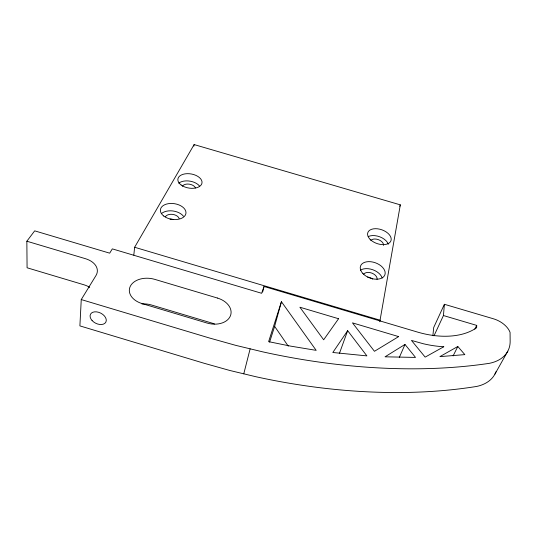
<?xml version="1.0" encoding="UTF-8"?>
<svg xmlns="http://www.w3.org/2000/svg" width="537" height="537" viewBox="0 0 537 537"><rect width="100%" height="100%" fill="white"/><g stroke="black" fill="none" stroke-linecap="round" stroke-linejoin="round"><path stroke-width="0.81" d="M495.993 371.765A47.974 31.22 26.6 0 1 476.728 386.425A378.934 202.355 14.1 0 1 255.867 376.726L229.789 370.47L203.979 363.234L79.892 325.892L81.255 299.565L209.135 337.907L235.73 345.358L262.6 351.829A387.539 198.784 14.2 0 0 489.375 363.327A49.297 30.965 25.9 0 0 510.15 341.23L510.063 332.349A18.634 11.438 27 0 0 493.55 318.824L444.388 304.284L443.441 315.541L476.722 325.402L476.634 327.731A69.555 42.947 22.6 0 1 417.417 332.047L264.05 286.469L261.64 293.289L112.32 248.873L109.689 253.169L34.69 230.85L26.85 241.22L27.078 267.775L84.041 284.818A18.916 12.935 1.1 0 1 89.713 287.423M432.903 335.618L433.688 327.53L444.388 304.284M133.807 255.122L134.633 247.262L194.125 144.574L400.32 204.859L379.78 321.737M193.891 146.138L194.125 144.574M262.64 292.047L264.05 286.469M243.771 373.826L250.141 348.822M269.601 342.096L274.629 326.355L281.435 301.727L316.179 350.359L290.41 346.09L268.621 341.66L281.435 301.727M339.471 353.286L347.667 330.671L366.885 355.89L332.819 352.494L347.667 330.671M399.77 206.342L400.32 204.859M399.32 357.454L404.992 344.439L415.51 357.414L385.042 356.816L404.992 344.439M433.99 335.84L443.441 315.541M453.087 355.95L457.813 346.479L464.841 354.621L439.89 356.628L457.813 346.479M474.829 329.121L476.722 325.402M494.933 374.094L507.801 351.178M81.255 299.565L95.969 275.555A19.466 12.875 2 0 0 85.45 258.693L26.85 241.22M134.633 247.262L380.357 320.274M274.629 326.355L288.268 346.15M370.805 240.563A6.853 4.115 19.3 0 1 378.572 239.724A6.853 4.115 19.3 0 1 383.478 245.396M165.383 216.794A7.203 4.471 8.4 0 1 172.558 214.37A7.203 4.471 8.4 0 1 179.163 218.505M170.041 219.15A7.162 4.484 8.3 0 1 173.699 219.599M182.419 186.258A6.827 4.041 9.5 0 1 189.131 184.137A6.827 4.041 9.5 0 1 195.455 187.963M367.583 277.072A7.189 4.578 20 0 1 372.678 279.052M363.744 274.192A7.223 4.564 20 0 1 371.96 273.152A7.223 4.564 20 0 1 377.075 279.368M161.563 213.498A12.801 7.954 8.4 0 1 183.432 216.223M178.74 183.218A12.136 7.182 9.5 0 1 199.435 185.936M368.254 236.569A12.183 7.317 19.3 0 1 379.847 236.837A12.183 7.317 19.3 0 1 388.332 244.221M360.394 270.218A12.841 8.115 20 0 1 372.812 269.749A12.841 8.115 20 0 1 382.21 277.991M214.525 323.979A18.473 13.452 10.3 0 0 212.303 323.2L151.387 304.976A18.62 13.244 5.5 0 0 141.956 303.976M338.565 318.73L323.663 339.787L299.888 307.218L338.565 318.73M398.649 336.605L374.45 351.299L352.467 322.865L398.649 336.605M443.763 346.754L425.163 357.125L411.456 340.418L423.196 343.714A83.181 51.398 22.7 0 0 443.763 346.754M217.431 298.042L154.743 279.354A19.164 13.183 6.1 0 0 130.397 286.093A19.164 13.183 6.1 0 0 142.097 303.6L207.034 323.039A19.017 13.385 10.7 0 0 230.373 315.957A19.017 13.385 10.7 0 0 217.431 298.042M362.938 273.588A12.942 8.089 19.9 0 0 384.317 275.944A12.942 8.089 19.9 0 0 370.892 261.741A12.942 8.089 19.9 0 0 362.938 273.588M370.161 239.401A12.27 7.29 19.2 0 0 390.412 241.798A12.27 7.29 19.2 0 0 377.592 228.809A12.27 7.29 19.2 0 0 370.161 239.401M163.758 216.042A12.901 7.927 8.5 0 0 185.406 215.015A12.901 7.927 8.5 0 0 170.377 203.463A12.901 7.927 8.5 0 0 163.758 216.042M181.157 185.003A12.223 7.156 9.6 0 0 201.556 184.325A12.223 7.156 9.6 0 0 187.124 173.673A12.223 7.156 9.6 0 0 181.157 185.003M92.069 320.522A8.626 5.645 26.9 0 0 105.843 322.133A8.626 5.645 26.9 0 0 96.626 311.869A8.626 5.645 26.9 0 0 92.069 320.522"/></g></svg>
